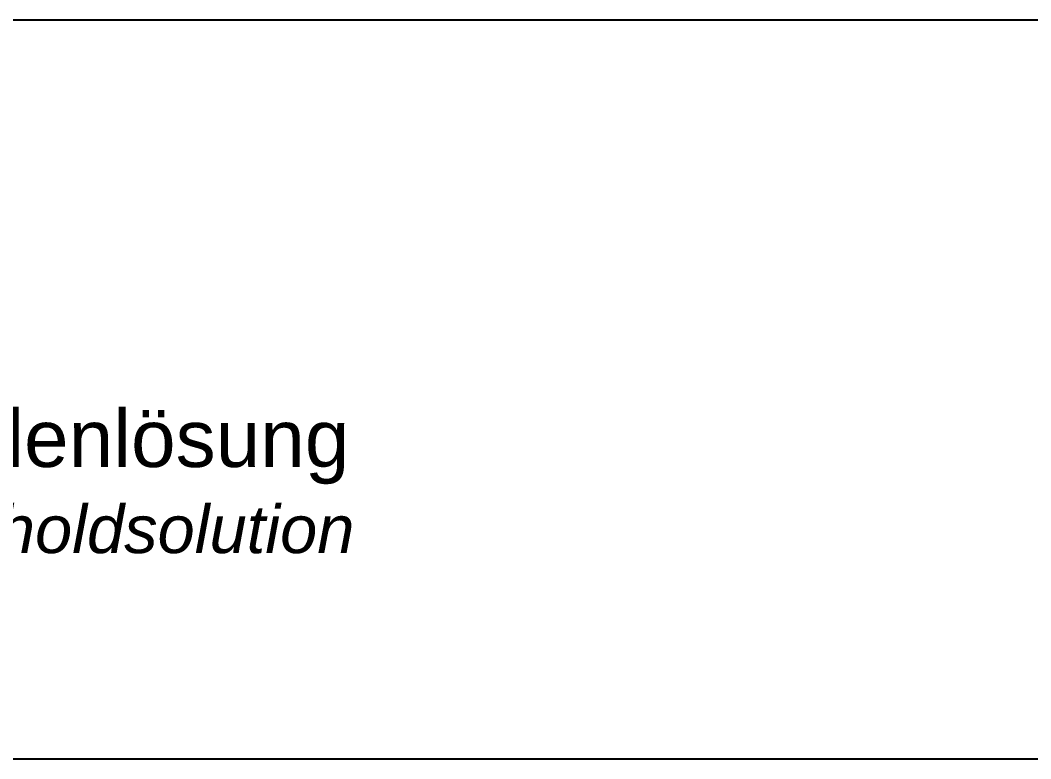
# Model space of a CAD drawing. Extents: x -1012 to 118, y -731 to -87.
# Drawn here: x -702.2 to -649.4, y -472.2 to -433.6 of the extents above; entities that cross this region are included whole.
import ezdxf

# ---------------------------------------------------------------- set-up
doc = ezdxf.new("R2010")
doc.units = 0
doc.layers.add('BOUND_EXT', color=30, linetype='Continuous', plot=False)
doc.layers.add('BOUND_INT', color=30, linetype='Continuous', plot=False)
doc.layers.add('Cont3', color=70, linetype='Continuous', lineweight=18)
doc.layers.add('WBC-GER-ENG', color=7, linetype='Continuous')
doc.styles.add('SWISS', font='swiss.ttf')

# ---------------------------------------------------------------- blocks, each defined once
blk = doc.blocks.new('$$_IN')
at = {"layer": 'BOUND_INT'}
blk.add_line((14, 258.4), (196, 258.4), dxfattribs=at)
blk = doc.blocks.new('$$_EX')
at = {"layer": 'BOUND_EXT'}
blk.add_line((210, 297), (0, 297), dxfattribs=at)

msp = doc.modelspace()

# ---------------------------------------------------------------- block references
at = {"layer": 'BOUND_INT'}
msp.add_blockref('$$_IN', (-771.93, -730.639), dxfattribs=at)
at = {"layer": 'Cont3'}
msp.add_blockref('$$_EX', (-771.93, -730.639), dxfattribs=at)

# ---------------------------------------------------------------- texts
at = {"layer": 'WBC-GER-ENG', "insert": (-757.93, -453.989), "char_height": 3, "width": 126.78297, "attachment_point": 1, "style": 'SWISS'}
msp.add_mtext('{\\C40;Bauanschluss unten - Schwellenlösung\\P\\fSwis721 BT|b0|i1|c0|p34;\\H0.83334x;Bottom junction to structure - Thresholdsolution }', dxfattribs=at)

doc.saveas('drawing.dxf')
